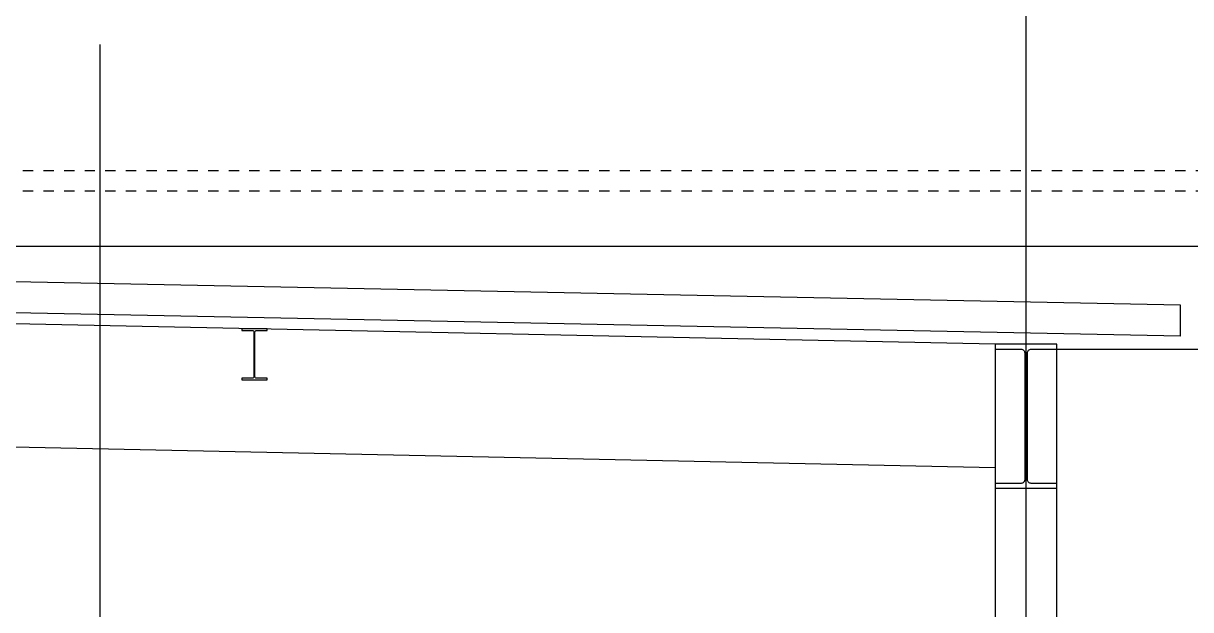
# Model space of a CAD drawing. Header units: millimetres. Extents: x -32710 to 654186, y -254124 to 420220.
# Drawn here: x 276927 to 282600, y 405410 to 408259 of the extents above; entities that cross this region are included whole.
import ezdxf
from ezdxf.xclip import XClip

# ---------------------------------------------------------------- set-up
doc = ezdxf.new("R2010")
doc.units = ezdxf.units.MM
doc.header["$LTSCALE"] = 1000
doc.linetypes.add('TPH12-SEC-@E$0$CENTERK5', pattern=[6.916, 6.667, -0.083, 0.083, -0.083])
doc.linetypes.add('TPH12-SEC-@E$0$DOTK1', pattern=[0.1, 0.05, -0.05])
for name, color, linetype in [('TPH12-SEC-@E$0$H-SIN', 252, 'TPH12-SEC-@E$0$CENTERK5'), ('TPH12-SEC-@E$0$SIAGE1', 252, 'Continuous'), ('TPH12-SEC-@E$0$STEEL2', 252, 'Continuous'), ('TPH12-SEC-@E$0$STEEL3', 252, 'Continuous'), ('TPH12-SEC-@E$0$SUGATA3', 252, 'Continuous'), ('TPH12-SEC-@E$0$SUGATAD', 252, 'TPH12-SEC-@E$0$DOTK1'), ('YFM1P-長$0$M-FOUN', 252, 'Continuous')]:
    doc.layers.add(name, color=color, linetype=linetype)

# ---------------------------------------------------------------- blocks, each defined once
blk = doc.blocks.new('TPH12-SEC-@E')
at = {"layer": 'TPH12-SEC-@E$0$H-SIN'}
blk.add_line((281800, 377500), (281800, 414000), dxfattribs=at)
at = {"layer": 'TPH12-SEC-@E$0$SIAGE1'}
blk.add_line((282550, 406740), (273570, 406919.6), dxfattribs=at)
at = {"layer": 'TPH12-SEC-@E$0$STEEL2'}
for points in [[(278112, 406775), (277988, 406775), (277988, 406767), (278039.5, 406767, -0.414214), (278047.5, 406759), (278047.5, 406543, -0.414214), (278039.5, 406535), (277988, 406535), (277988, 406527), (278112, 406527), (278112, 406535), (278060.5, 406535, -0.414214), (278052.5, 406543), (278052.5, 406759, -0.414214), (278060.5, 406767), (278112, 406767)], [(281950, 406700), (281650, 406700), (281650, 406676), (281775.5, 406676, -0.414214), (281793.5, 406658), (281793.5, 406042, -0.414214), (281775.5, 406024), (281650, 406024), (281650, 406000), (281950, 406000), (281950, 406024), (281824.5, 406024, -0.414214), (281806.5, 406042), (281806.5, 406658, -0.414214), (281824.5, 406676), (281950, 406676)]]:
    blk.add_lwpolyline(points, format="xyb", close=True, dxfattribs=at)
at = {"layer": 'TPH12-SEC-@E$0$STEEL3'}
for p, q in [((281650, 406700), (274450, 406850)), ((281650, 406100), (274450, 406250))]:
    blk.add_line(p, q, dxfattribs=at)
blk.add_lwpolyline([(281650, 402730), (281950, 402730), (281950, 406700), (281650, 406700)], close=True, dxfattribs=at)
at = {"layer": 'TPH12-SEC-@E$0$SUGATA3'}
for p, q in [((282750, 407175), (273550, 407175)), ((282550, 406890), (273573, 407069.5)), ((282550, 406740), (282550, 406890)), ((282650, 406675), (281950, 406675))]:
    blk.add_line(p, q, dxfattribs=at)
at = {"layer": 'TPH12-SEC-@E$0$SUGATAD'}
for p, q in [((273325, 407545), (291375, 407545)), ((273325, 407445), (291375, 407445))]:
    blk.add_line(p, q, dxfattribs=at)
blk = doc.blocks.new('YFM1P-長')
at = {"layer": 'YFM1P-長$0$M-FOUN'}
blk.add_line((277300, 401860), (277300, 408155.8), dxfattribs=at)

msp = doc.modelspace()

# ---------------------------------------------------------------- block references
msp.add_blockref('TPH12-SEC-@E', (0, 0))
ref = msp.add_blockref('YFM1P-長', (0, 0))
XClip(ref).set_block_clipping_path([(188201.2783815574, 355635.7797075855), (305020.60558715, 413217.0386999981)])

doc.saveas('drawing.dxf')
